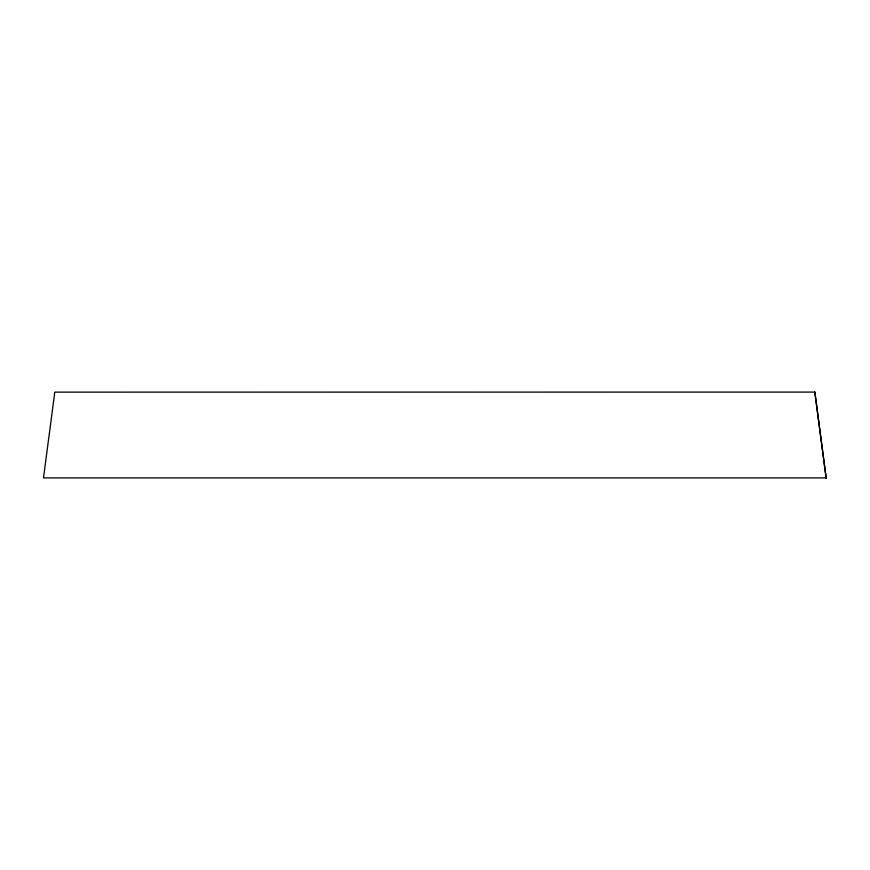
<?xml version="1.0" encoding="UTF-8"?>
<svg xmlns="http://www.w3.org/2000/svg" width="870" height="870" viewBox="0 0 870 870"><rect width="100%" height="100%" fill="white"/><g stroke="black" fill="none" stroke-linecap="round" stroke-linejoin="round"><path stroke-width="1.3" d="M815.201 392.087L54.788 392.131L43.5 477.913L826.5 477.913M826.152 477.913L814.853 392.131L826.108 477.913"/></g></svg>
